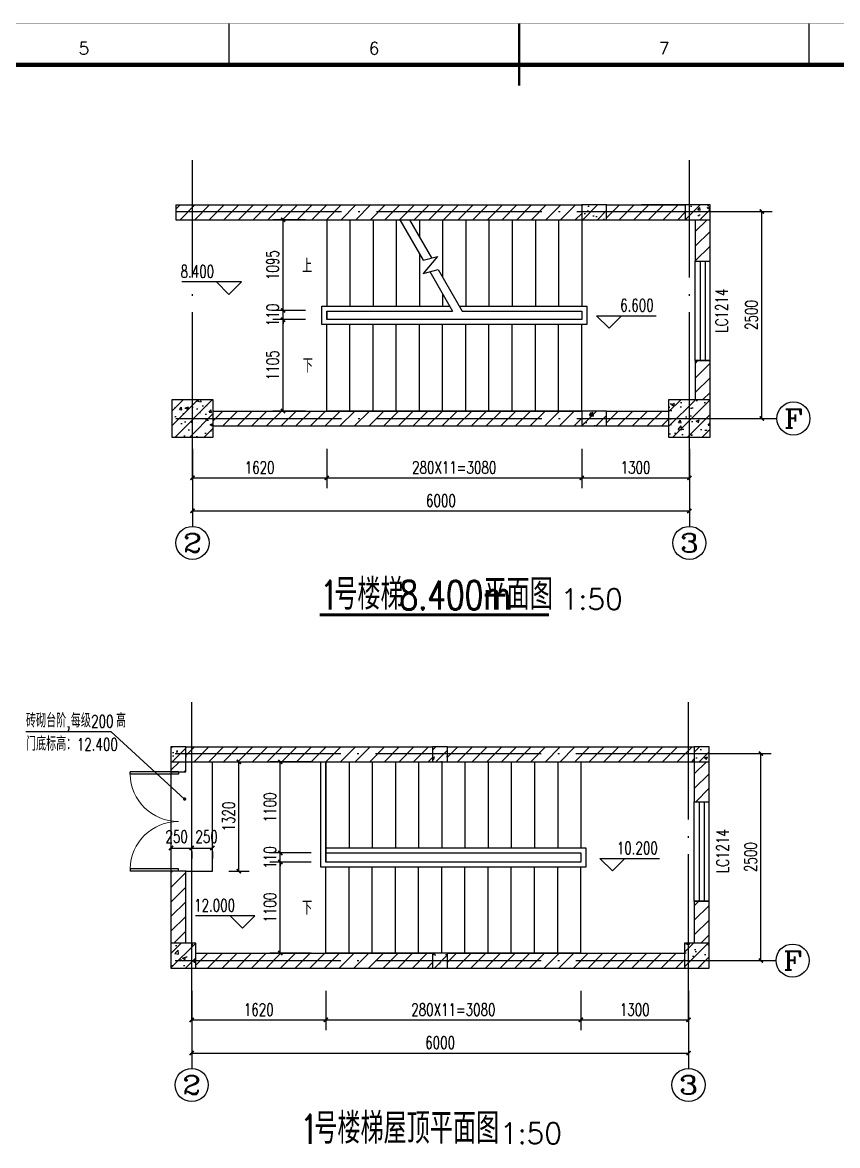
# Model space of a CAD drawing. Header units: millimetres. Extents: x 172649 to 472543, y 238332 to 449264.
# Drawn here: x 221894 to 231737, y 254601 to 268167 of the extents above; entities that cross this region are included whole.
import ezdxf
from ezdxf.enums import TextEntityAlignment as Align

# ---------------------------------------------------------------- set-up
doc = ezdxf.new("R2010")
doc.units = ezdxf.units.MM
doc.header["$LTSCALE"] = 1000
doc.linetypes.add('CENTER', pattern=[2, 1.25, -0.25, 0.25, -0.25])
doc.linetypes.add('DOTE', pattern=[2.42, 2, -0.2, 0.02, -0.2])
for name, color, linetype in [('01', 7, 'Continuous'), ('AXIS', 3, 'Continuous'), ('AXIS_TEXT', 7, 'Continuous'), ('DIM_ELEV', 3, 'Continuous'), ('DIM_SYMB', 3, 'Continuous'), ('DOTE', 1, 'CENTER'), ('PUB_DIM', 3, 'Continuous'), ('PUB_HATCH', 8, 'Continuous'), ('PUB_TEXT', 7, 'Continuous'), ('S_FLOOR', 255, 'Continuous'), ('STAIR', 2, 'Continuous'), ('WALL', 255, 'Continuous'), ('WINDOW', 2, 'Continuous'), ('WINDOW_TEXT', 7, 'Continuous')]:
    doc.layers.add(name, color=color, linetype=linetype)
doc.styles.add('_TCH_AXIS', font='COMPLEX', dxfattribs={"bigfont": 'GBCBIG'})
doc.styles.add('_TCH_DIM', font='SIMPLEX', dxfattribs={"bigfont": 'GBCBIG'})
doc.styles.add('_TCH_DIM_T3', font='SIMPLEX', dxfattribs={"width": 0.705882, "bigfont": 'GBCBIG'})
doc.styles.add('_TCH_WINDOW', font='SIMPLEX', dxfattribs={"height": 3.5, "bigfont": 'GBCBIG'})
doc.styles.add('HZ', font='geditxt.shx', dxfattribs={"width": 0.75, "bigfont": 'hzfs_1.shx'})
doc.styles.get("Standard").update_dxf_attribs({"font": 'txt', "bigfont": 'gbcbig.shx'})
doc.dimstyles.new('_TCH_ARCH&&50', dxfattribs={"dimtxt": 148.75, "dimasz": 50, "dimexe": 125, "dimexo": 150, "dimgap": 50, "dimtad": 1, "dimdec": 0, "dimzin": 0, "dimdsep": 46, "dimtxsty": '_TCH_DIM_T3', "dimblk": 'ARCHTICK', "dimcen": 0.09, "dimclrt": 7, "dimazin": 2, "dimtfac": 1, "dimtdec": 0, "dimtix": 1, "dimtmove": 2, "dimatfit": 3, "dimfxl": 1, "dimtolj": 1, "dimtzin": 0, "dimarcsym": 0})
pattern_1 = [(45, (0, 89.76), (-88.388383, 88.388383), [])]
pattern_2 = [(45, (0, 0), (-88.388348, 88.388348), []), (50, (0, 0), (358.6301, -31.37607), [37.5, -412.5]), (355, (0, 0), (-69.37567, 376.09607), [30, -330]), (100.4514, (29.9, -2.6), (289.2547, 344.71977), [31.8701, -350.57106]), (46.1842, (0, 100), (533.6205, -82.7595), [56.25, -618.75]), (96.6356, (44.47, 93.1), (467.33135, 487.0589), [47.80514, -525.8565]), (351.1842, (0, 100), (467.331, 487.0593), [45, -495]), (21, (50, 75), (298.45353, -201.30945), [37.5, -412.5]), (326, (50, 75), (121.65767, 362.57502), [30, -330]), (71.4514, (74.87, 58.22), (420.1113, 161.26525), [31.8701, -350.57106]), (37.5, (0, 0), (6.07993, 166.446927), [0, -326, 0, -335, 0, -331.25]), (7.5, (0, 0), (131.53477, 197.20586), [0, -191, 0, -318.5, 0, -126.25]), (327.5, (-111.5, 0), (266.91122, -11.277436), [0, -125, 0, -390, 0, -517.5]), (317.5, (-161.5, 0), (291.59308, 50.05249), [0, -162.5, 0, -259, 0, -367.5])]

# ---------------------------------------------------------------- blocks, each defined once
blk = doc.blocks.new('GEDI_WK_A1')
at = {"color": 3}
for p, q in [((350.42, 584), (350.42, 594)), ((420.5, 584), (420.5, 594)), ((490.58, 584), (490.58, 594))]:
    blk.add_line(p, q, dxfattribs=at)
at = {"color": 3, "const_width": 0.5}
blk.add_lwpolyline([(420.5, 579), (420.5, 594)], dxfattribs=at)
at = {"color": 3}
for points, const_width in [([(0, 0), (841, 0), (841, 594), (0, 594)], 0.1), ([(25, 10), (831, 10), (831, 584), (25, 584)], 1)]:
    blk.add_lwpolyline(points, close=True, dxfattribs=dict(at, const_width=const_width))
for s, p in [('5', (315.38, 588)), ('6', (385.46, 588)), ('7', (455.54, 588))]:
    blk.add_text(s, height=3, dxfattribs=at).set_placement(p, align=Align.MIDDLE)
blk = doc.blocks.new('_ArchTick')
at = {"color": 0, "linetype": 'ByBlock', "const_width": 0.4}
blk.add_lwpolyline([(-0.5, -0.5), (0.5, 0.5)], dxfattribs=at)
blk = doc.blocks.new('*D90')
at = {"layer": 'DEFPOINTS', "color": 0}
for p in [(224235, 259235), (224508, 259235), (224235, 257915)]:
    blk.add_point(p, dxfattribs=at)
at = {"layer": 'PUB_DIM', "color": 0, "lineweight": -2}
for p, q in [((224385, 259235), (224633, 259235)), ((224508, 257915), (224508, 259235)), ((224385, 257915), (224633, 257915))]:
    blk.add_line(p, q, dxfattribs=at)
at = {"layer": 'PUB_DIM', "color": 0, "lineweight": -2, "xscale": 50, "yscale": 50, "zscale": 50}
for p, rotation in [((224508, 259235), 90), ((224508, 257915), 270)]:
    blk.add_blockref('_ArchTick', p, dxfattribs=dict(at, rotation=rotation))
at = {"layer": 'PUB_DIM', "color": 7, "insert": (224384, 258575), "char_height": 148.8, "attachment_point": 5, "rotation": 90, "style": '_TCH_DIM_T3'}
blk.add_mtext('\\A1;1320', dxfattribs=at)
blk = doc.blocks.new('*D91')
at = {"layer": 'DEFPOINTS', "color": 0}
for p in [(223688, 258304), (223938, 258304), (223938, 258194)]:
    blk.add_point(p, dxfattribs=at)
at = {"layer": 'PUB_DIM', "color": 0, "lineweight": -2}
for p, q in [((223688, 258194), (223938, 258194)), ((223688, 258154), (223688, 258069)), ((223938, 258154), (223938, 258069))]:
    blk.add_line(p, q, dxfattribs=at)
at = {"layer": 'PUB_DIM', "color": 0, "lineweight": -2, "xscale": 50, "yscale": 50, "zscale": 50, "rotation": 180}
blk.add_blockref('_ArchTick', (223688, 258194), dxfattribs=at)
at = {"layer": 'PUB_DIM', "color": 0, "lineweight": -2, "xscale": 50, "yscale": 50, "zscale": 50}
blk.add_blockref('_ArchTick', (223938, 258194), dxfattribs=at)
at = {"layer": 'PUB_DIM', "color": 7, "insert": (223756, 258332), "char_height": 148.8, "attachment_point": 5, "style": '_TCH_DIM_T3'}
blk.add_mtext('\\A1;250', dxfattribs=at)
blk = doc.blocks.new('*D92')
at = {"layer": 'DEFPOINTS', "color": 0}
for p in [(223938, 258304), (224188, 258304), (224188, 258194)]:
    blk.add_point(p, dxfattribs=at)
at = {"layer": 'PUB_DIM', "color": 0, "lineweight": -2}
for p, q in [((223938, 258194), (224188, 258194)), ((223938, 258154), (223938, 258069)), ((224188, 258154), (224188, 258069))]:
    blk.add_line(p, q, dxfattribs=at)
at = {"layer": 'PUB_DIM', "color": 0, "lineweight": -2, "xscale": 50, "yscale": 50, "zscale": 50, "rotation": 180}
blk.add_blockref('_ArchTick', (223938, 258194), dxfattribs=at)
at = {"layer": 'PUB_DIM', "color": 0, "lineweight": -2, "xscale": 50, "yscale": 50, "zscale": 50}
blk.add_blockref('_ArchTick', (224188, 258194), dxfattribs=at)
at = {"layer": 'PUB_DIM', "color": 7, "insert": (224118, 258331), "char_height": 148.8, "attachment_point": 5, "style": '_TCH_DIM_T3'}
blk.add_mtext('\\A1;250', dxfattribs=at)
blk = doc.blocks.new('*D331')
at = {"layer": 'DEFPOINTS', "color": 0}
for p in [(225008, 258025), (225532, 258025), (225532, 256925)]:
    blk.add_point(p, dxfattribs=at)
at = {"layer": 'PUB_DIM', "color": 0, "lineweight": -2}
for p, q in [((225382, 258025), (224883, 258025)), ((225008, 256925), (225008, 258025)), ((225382, 256925), (224883, 256925))]:
    blk.add_line(p, q, dxfattribs=at)
at = {"layer": 'PUB_DIM', "color": 0, "lineweight": -2, "xscale": 50, "yscale": 50, "zscale": 50}
for p, rotation in [((225008, 258025), 90), ((225008, 256925), 270)]:
    blk.add_blockref('_ArchTick', p, dxfattribs=dict(at, rotation=rotation))
at = {"layer": 'PUB_DIM', "color": 7, "insert": (224883, 257475), "char_height": 148.8, "attachment_point": 5, "rotation": 90, "style": '_TCH_DIM_T3'}
blk.add_mtext('\\A1;1100', dxfattribs=at)
blk = doc.blocks.new('*D332')
at = {"layer": 'DEFPOINTS', "color": 0}
for p in [(225008, 258135), (225532, 258135), (225532, 258025)]:
    blk.add_point(p, dxfattribs=at)
at = {"layer": 'PUB_DIM', "color": 0, "lineweight": -2}
for p, q in [((225008, 258135), (225008, 258185)), ((225382, 258135), (224883, 258135)), ((225008, 258025), (225008, 258135)), ((225382, 258025), (224883, 258025)), ((225008, 258025), (225008, 257975))]:
    blk.add_line(p, q, dxfattribs=at)
at = {"layer": 'PUB_DIM', "color": 0, "lineweight": -2, "xscale": 50, "yscale": 50, "zscale": 50}
for p, rotation in [((225008, 258135), 270), ((225008, 258025), 90)]:
    blk.add_blockref('_ArchTick', p, dxfattribs=dict(at, rotation=rotation))
at = {"layer": 'PUB_DIM', "color": 7, "insert": (224883, 258080), "char_height": 148.8, "attachment_point": 5, "rotation": 90, "style": '_TCH_DIM_T3'}
blk.add_mtext('\\A1;110', dxfattribs=at)
blk = doc.blocks.new('*D333')
at = {"layer": 'DEFPOINTS', "color": 0}
for p in [(225008, 259235), (225532, 259235), (225532, 258135)]:
    blk.add_point(p, dxfattribs=at)
at = {"layer": 'PUB_DIM', "color": 0, "lineweight": -2}
for p, q in [((225382, 259235), (224883, 259235)), ((225008, 258135), (225008, 259235)), ((225382, 258135), (224883, 258135))]:
    blk.add_line(p, q, dxfattribs=at)
at = {"layer": 'PUB_DIM', "color": 0, "lineweight": -2, "xscale": 50, "yscale": 50, "zscale": 50}
for p, rotation in [((225008, 259235), 90), ((225008, 258135), 270)]:
    blk.add_blockref('_ArchTick', p, dxfattribs=dict(at, rotation=rotation))
at = {"layer": 'PUB_DIM', "color": 7, "insert": (224883, 258685), "char_height": 148.8, "attachment_point": 5, "rotation": 90, "style": '_TCH_DIM_T3'}
blk.add_mtext('\\A1;1100', dxfattribs=at)
blk = doc.blocks.new('*D334')
at = {"layer": 'DEFPOINTS', "color": 0}
for p in [(230299, 259335), (230812, 259335), (230299, 256835)]:
    blk.add_point(p, dxfattribs=at)
at = {"layer": 'PUB_DIM', "color": 0, "lineweight": -2}
for p, q in [((230449, 259335), (230937, 259335)), ((230812, 256835), (230812, 259335)), ((230449, 256835), (230937, 256835))]:
    blk.add_line(p, q, dxfattribs=at)
at = {"layer": 'PUB_DIM', "color": 0, "lineweight": -2, "xscale": 50, "yscale": 50, "zscale": 50}
for p, rotation in [((230812, 259335), 90), ((230812, 256835), 270)]:
    blk.add_blockref('_ArchTick', p, dxfattribs=dict(at, rotation=rotation))
at = {"layer": 'PUB_DIM', "color": 7, "insert": (230688, 258085), "char_height": 148.8, "attachment_point": 5, "rotation": 90, "style": '_TCH_DIM_T3'}
blk.add_mtext('\\A1;2500', dxfattribs=at)
blk = doc.blocks.new('*D335')
at = {"layer": 'AXIS', "color": 0, "lineweight": -2}
for p, q in [((223938, 256468), (223938, 255993)), ((225558, 256468), (225558, 255993)), ((223938, 256118), (225558, 256118))]:
    blk.add_line(p, q, dxfattribs=at)
at = {"layer": 'DEFPOINTS', "color": 0}
for p in [(223938, 256618), (225558, 256618), (225558, 256118)]:
    blk.add_point(p, dxfattribs=at)
at = {"layer": 'AXIS', "color": 0, "lineweight": -2, "xscale": 50, "yscale": 50, "zscale": 50, "rotation": 180}
blk.add_blockref('_ArchTick', (223938, 256118), dxfattribs=at)
at = {"layer": 'AXIS', "color": 0, "lineweight": -2, "xscale": 50, "yscale": 50, "zscale": 50}
blk.add_blockref('_ArchTick', (225558, 256118), dxfattribs=at)
at = {"layer": 'AXIS', "color": 7, "insert": (224748, 256243), "char_height": 148.8, "attachment_point": 5, "style": '_TCH_DIM_T3'}
blk.add_mtext('\\A1;1620', dxfattribs=at)
blk = doc.blocks.new('*D336')
at = {"layer": 'AXIS', "color": 0, "lineweight": -2}
for p, q in [((225558, 256468), (225558, 255993)), ((228638, 256468), (228638, 255993)), ((225558, 256118), (228638, 256118))]:
    blk.add_line(p, q, dxfattribs=at)
at = {"layer": 'DEFPOINTS', "color": 0}
for p in [(225558, 256618), (228638, 256618), (228638, 256118)]:
    blk.add_point(p, dxfattribs=at)
at = {"layer": 'AXIS', "color": 0, "lineweight": -2, "xscale": 50, "yscale": 50, "zscale": 50, "rotation": 180}
blk.add_blockref('_ArchTick', (225558, 256118), dxfattribs=at)
at = {"layer": 'AXIS', "color": 0, "lineweight": -2, "xscale": 50, "yscale": 50, "zscale": 50}
blk.add_blockref('_ArchTick', (228638, 256118), dxfattribs=at)
at = {"layer": 'AXIS', "color": 7, "insert": (227098, 256243), "char_height": 148.75, "attachment_point": 5, "style": '_TCH_DIM_T3'}
blk.add_mtext('\\A1;280X11=3080', dxfattribs=at)
blk = doc.blocks.new('*D337')
at = {"layer": 'AXIS', "color": 0, "lineweight": -2}
for p, q in [((228638, 256468), (228638, 255993)), ((229938, 256468), (229938, 255993)), ((228638, 256118), (229938, 256118))]:
    blk.add_line(p, q, dxfattribs=at)
at = {"layer": 'DEFPOINTS', "color": 0}
for p in [(228638, 256618), (229938, 256618), (229938, 256118)]:
    blk.add_point(p, dxfattribs=at)
at = {"layer": 'AXIS', "color": 0, "lineweight": -2, "xscale": 50, "yscale": 50, "zscale": 50, "rotation": 180}
blk.add_blockref('_ArchTick', (228638, 256118), dxfattribs=at)
at = {"layer": 'AXIS', "color": 0, "lineweight": -2, "xscale": 50, "yscale": 50, "zscale": 50}
blk.add_blockref('_ArchTick', (229938, 256118), dxfattribs=at)
at = {"layer": 'AXIS', "color": 7, "insert": (229288, 256243), "char_height": 148.8, "attachment_point": 5, "style": '_TCH_DIM_T3'}
blk.add_mtext('\\A1;1300', dxfattribs=at)
blk = doc.blocks.new('*D338')
at = {"layer": 'AXIS', "color": 0, "lineweight": -2}
for p, q in [((223938, 256068), (223938, 255593)), ((229938, 256068), (229938, 255593)), ((223938, 255718), (229938, 255718))]:
    blk.add_line(p, q, dxfattribs=at)
at = {"layer": 'DEFPOINTS', "color": 0}
for p in [(223938, 256218), (229938, 256218), (229938, 255718)]:
    blk.add_point(p, dxfattribs=at)
at = {"layer": 'AXIS', "color": 0, "lineweight": -2, "xscale": 50, "yscale": 50, "zscale": 50, "rotation": 180}
blk.add_blockref('_ArchTick', (223938, 255718), dxfattribs=at)
at = {"layer": 'AXIS', "color": 0, "lineweight": -2, "xscale": 50, "yscale": 50, "zscale": 50}
blk.add_blockref('_ArchTick', (229938, 255718), dxfattribs=at)
at = {"layer": 'AXIS', "color": 7, "insert": (226938, 255843), "char_height": 148.8, "attachment_point": 5, "style": '_TCH_DIM_T3'}
blk.add_mtext('\\A1;6000', dxfattribs=at)
blk = doc.blocks.new('*D339')
at = {"layer": 'DEFPOINTS', "color": 0}
for p in [(225041, 264578), (225464, 264578), (225464, 263473)]:
    blk.add_point(p, dxfattribs=at)
at = {"layer": 'PUB_DIM', "color": 0, "lineweight": -2}
for p, q in [((225314, 264578), (224916, 264578)), ((225041, 263473), (225041, 264578)), ((225314, 263473), (224916, 263473))]:
    blk.add_line(p, q, dxfattribs=at)
at = {"layer": 'PUB_DIM', "color": 0, "lineweight": -2, "xscale": 50, "yscale": 50, "zscale": 50}
for p, rotation in [((225041, 264578), 90), ((225041, 263473), 270)]:
    blk.add_blockref('_ArchTick', p, dxfattribs=dict(at, rotation=rotation))
at = {"layer": 'PUB_DIM', "color": 7, "insert": (224916, 264026), "char_height": 148.8, "attachment_point": 5, "rotation": 90, "style": '_TCH_DIM_T3'}
blk.add_mtext('\\A1;1105', dxfattribs=at)
blk = doc.blocks.new('*D340')
at = {"layer": 'DEFPOINTS', "color": 0}
for p in [(225041, 264688), (225464, 264688), (225464, 264578)]:
    blk.add_point(p, dxfattribs=at)
at = {"layer": 'PUB_DIM', "color": 0, "lineweight": -2}
for p, q in [((225314, 264688), (224916, 264688)), ((225041, 264688), (225041, 264738)), ((225041, 264578), (225041, 264688)), ((225314, 264578), (224916, 264578)), ((225041, 264578), (225041, 264528))]:
    blk.add_line(p, q, dxfattribs=at)
at = {"layer": 'PUB_DIM', "color": 0, "lineweight": -2, "xscale": 50, "yscale": 50, "zscale": 50}
for p, rotation in [((225041, 264688), 270), ((225041, 264578), 90)]:
    blk.add_blockref('_ArchTick', p, dxfattribs=dict(at, rotation=rotation))
at = {"layer": 'PUB_DIM', "color": 7, "insert": (224916, 264633), "char_height": 148.8, "attachment_point": 5, "rotation": 90, "style": '_TCH_DIM_T3'}
blk.add_mtext('\\A1;110', dxfattribs=at)
blk = doc.blocks.new('*D341')
at = {"layer": 'DEFPOINTS', "color": 0}
for p in [(225041, 265783), (225464, 265783), (225464, 264688)]:
    blk.add_point(p, dxfattribs=at)
at = {"layer": 'PUB_DIM', "color": 0, "lineweight": -2}
for p, q in [((225314, 265783), (224916, 265783)), ((225041, 264688), (225041, 265783)), ((225314, 264688), (224916, 264688))]:
    blk.add_line(p, q, dxfattribs=at)
at = {"layer": 'PUB_DIM', "color": 0, "lineweight": -2, "xscale": 50, "yscale": 50, "zscale": 50}
for p, rotation in [((225041, 265783), 90), ((225041, 264688), 270)]:
    blk.add_blockref('_ArchTick', p, dxfattribs=dict(at, rotation=rotation))
at = {"layer": 'PUB_DIM', "color": 7, "insert": (224916, 265236), "char_height": 148.8, "attachment_point": 5, "rotation": 90, "style": '_TCH_DIM_T3'}
blk.add_mtext('\\A1;1095', dxfattribs=at)
blk = doc.blocks.new('*D375')
at = {"layer": 'DEFPOINTS', "color": 0}
for p in [(230309, 265883), (230822, 265883), (230309, 263383)]:
    blk.add_point(p, dxfattribs=at)
at = {"layer": 'PUB_DIM', "color": 0, "lineweight": -2}
for p, q in [((230459, 265883), (230947, 265883)), ((230822, 263383), (230822, 265883)), ((230459, 263383), (230947, 263383))]:
    blk.add_line(p, q, dxfattribs=at)
at = {"layer": 'PUB_DIM', "color": 0, "lineweight": -2, "xscale": 50, "yscale": 50, "zscale": 50}
for p, rotation in [((230822, 265883), 90), ((230822, 263383), 270)]:
    blk.add_blockref('_ArchTick', p, dxfattribs=dict(at, rotation=rotation))
at = {"layer": 'PUB_DIM', "color": 7, "insert": (230698, 264633), "char_height": 148.8, "attachment_point": 5, "rotation": 90, "style": '_TCH_DIM_T3'}
blk.add_mtext('\\A1;2500', dxfattribs=at)
blk = doc.blocks.new('*D376')
at = {"layer": 'AXIS', "color": 0, "lineweight": -2}
for p, q in [((223948, 263016), (223948, 262541)), ((225568, 263016), (225568, 262541)), ((223948, 262666), (225568, 262666))]:
    blk.add_line(p, q, dxfattribs=at)
at = {"layer": 'DEFPOINTS', "color": 0}
for p in [(223948, 263166), (225568, 263166), (225568, 262666)]:
    blk.add_point(p, dxfattribs=at)
at = {"layer": 'AXIS', "color": 0, "lineweight": -2, "xscale": 50, "yscale": 50, "zscale": 50, "rotation": 180}
blk.add_blockref('_ArchTick', (223948, 262666), dxfattribs=at)
at = {"layer": 'AXIS', "color": 0, "lineweight": -2, "xscale": 50, "yscale": 50, "zscale": 50}
blk.add_blockref('_ArchTick', (225568, 262666), dxfattribs=at)
at = {"layer": 'AXIS', "color": 7, "insert": (224758, 262791), "char_height": 148.8, "attachment_point": 5, "style": '_TCH_DIM_T3'}
blk.add_mtext('\\A1;1620', dxfattribs=at)
blk = doc.blocks.new('*D377')
at = {"layer": 'AXIS', "color": 0, "lineweight": -2}
for p, q in [((225568, 263016), (225568, 262541)), ((228648, 263016), (228648, 262541)), ((225568, 262666), (228648, 262666))]:
    blk.add_line(p, q, dxfattribs=at)
at = {"layer": 'DEFPOINTS', "color": 0}
for p in [(225568, 263166), (228648, 263166), (228648, 262666)]:
    blk.add_point(p, dxfattribs=at)
at = {"layer": 'AXIS', "color": 0, "lineweight": -2, "xscale": 50, "yscale": 50, "zscale": 50, "rotation": 180}
blk.add_blockref('_ArchTick', (225568, 262666), dxfattribs=at)
at = {"layer": 'AXIS', "color": 0, "lineweight": -2, "xscale": 50, "yscale": 50, "zscale": 50}
blk.add_blockref('_ArchTick', (228648, 262666), dxfattribs=at)
at = {"layer": 'AXIS', "color": 7, "insert": (227108, 262791), "char_height": 148.75, "attachment_point": 5, "style": '_TCH_DIM_T3'}
blk.add_mtext('\\A1;280X11=3080', dxfattribs=at)
blk = doc.blocks.new('*D378')
at = {"layer": 'AXIS', "color": 0, "lineweight": -2}
for p, q in [((228648, 263016), (228648, 262541)), ((229948, 263016), (229948, 262541)), ((228648, 262666), (229948, 262666))]:
    blk.add_line(p, q, dxfattribs=at)
at = {"layer": 'DEFPOINTS', "color": 0}
for p in [(228648, 263166), (229948, 263166), (229948, 262666)]:
    blk.add_point(p, dxfattribs=at)
at = {"layer": 'AXIS', "color": 0, "lineweight": -2, "xscale": 50, "yscale": 50, "zscale": 50, "rotation": 180}
blk.add_blockref('_ArchTick', (228648, 262666), dxfattribs=at)
at = {"layer": 'AXIS', "color": 0, "lineweight": -2, "xscale": 50, "yscale": 50, "zscale": 50}
blk.add_blockref('_ArchTick', (229948, 262666), dxfattribs=at)
at = {"layer": 'AXIS', "color": 7, "insert": (229298, 262791), "char_height": 148.8, "attachment_point": 5, "style": '_TCH_DIM_T3'}
blk.add_mtext('\\A1;1300', dxfattribs=at)
blk = doc.blocks.new('*D379')
at = {"layer": 'AXIS', "color": 0, "lineweight": -2}
for p, q in [((223948, 262616), (223948, 262141)), ((229948, 262616), (229948, 262141)), ((223948, 262266), (229948, 262266))]:
    blk.add_line(p, q, dxfattribs=at)
at = {"layer": 'DEFPOINTS', "color": 0}
for p in [(223948, 262766), (229948, 262766), (229948, 262266)]:
    blk.add_point(p, dxfattribs=at)
at = {"layer": 'AXIS', "color": 0, "lineweight": -2, "xscale": 50, "yscale": 50, "zscale": 50, "rotation": 180}
blk.add_blockref('_ArchTick', (223948, 262266), dxfattribs=at)
at = {"layer": 'AXIS', "color": 0, "lineweight": -2, "xscale": 50, "yscale": 50, "zscale": 50}
blk.add_blockref('_ArchTick', (229948, 262266), dxfattribs=at)
at = {"layer": 'AXIS', "color": 7, "insert": (226948, 262391), "char_height": 148.8, "attachment_point": 5, "style": '_TCH_DIM_T3'}
blk.add_mtext('\\A1;6000', dxfattribs=at)
blk = doc.blocks.new('$TCHSYS$WIN2D')
for p, q in [((-0.5, 0.5), (0.5, 0.5)), ((-0.5, 0.5), (-0.5, -0.5)), ((0.5, 0.5), (0.5, -0.5)), ((0.5, 0.167), (-0.5, 0.167)), ((0.5, -0.167), (-0.5, -0.167)), ((-0.5, -0.5), (0.5, -0.5))]:
    blk.add_line(p, q)
blk = doc.blocks.new('$DorLib2D$00000002')
for p, q in [((-0.5, 0), (-0.5, 0.4875)), ((-0.475, 0.4875), (-0.5, 0.4875)), ((-0.475, 0), (-0.475, 0.4875)), ((0.475, 0), (0.475, 0.4875)), ((0.475, 0.4875), (0.5, 0.4875)), ((0.5, 0), (0.5, 0.4875)), ((-0.5, 0), (-0.475, 0)), ((0.5, 0), (0.475, 0))]:
    blk.add_line(p, q)
at = {"lineweight": 13}
for centre, start, end in [((-0.4875, 0), 0, 88.53072), ((0.4875, 0), 91.46928, 180)]:
    blk.add_arc(centre, 0.4875, start, end, dxfattribs=at)

msp = doc.modelspace()

# ---------------------------------------------------------------- hatches: boundary and pattern name
at = {"layer": 'PUB_HATCH'}
h = msp.add_hatch(dxfattribs=at)
h.set_pattern_fill('普通砖', color=256, scale=50, style=0)
h.set_pattern_definition(pattern_1)
h.paths.add_polyline_path([(228648, 265783.1), (228648, 265963.1), (223748, 265963.1), (223748, 265783.1)])
h = msp.add_hatch(dxfattribs=at)
h.set_pattern_fill('钢筋混凝土', color=256, scale=50, style=0)
h.set_pattern_definition(pattern_2)
h.paths.add_polyline_path([(228648, 265783.1), (228948, 265783.1), (228948, 265963.1), (228648, 265963.1)])
h = msp.add_hatch(dxfattribs=at)
h.set_pattern_fill('普通砖', color=256, scale=50, style=0)
h.set_pattern_definition(pattern_1)
h.paths.add_polyline_path([(229898, 265783.1), (229898, 265963.1), (228948, 265963.1), (228948, 265783.1)])
h = msp.add_hatch(dxfattribs=at)
h.set_pattern_fill('钢筋混凝土', color=256, scale=50, style=0)
h.set_pattern_definition(pattern_2)
h.paths.add_polyline_path([(229898, 265783.1), (230198, 265783.1), (230198, 265963.1), (229898, 265963.1)])
h = msp.add_hatch(dxfattribs=at)
h.set_pattern_fill('普通砖', color=256, scale=50, style=0)
h.set_pattern_definition(pattern_1)
h.paths.add_polyline_path([(230198, 265783.1), (230018, 265783.1), (230018, 265283.1), (230198, 265283.1)])
h = msp.add_hatch(dxfattribs=at)
h.set_pattern_fill('普通砖', color=256, scale=50, style=0)
h.set_pattern_definition(pattern_1)
h.paths.add_polyline_path([(230018, 263608.1), (230198, 263608.1), (230198, 264083.1), (230018, 264083.1)])
h = msp.add_hatch(dxfattribs=at)
h.set_pattern_fill('钢筋混凝土', color=256, scale=50, style=0)
h.set_pattern_definition(pattern_2)
h.paths.add_polyline_path([(223698, 263608.1), (223698, 263158.1), (224198, 263158.1), (224198, 263608.1)])
h = msp.add_hatch(dxfattribs=at)
h.set_pattern_fill('钢筋混凝土', color=256, scale=50, style=0)
h.set_pattern_definition(pattern_2)
h.paths.add_polyline_path([(229698, 263608.1), (229698, 263158.1), (230198, 263158.1), (230198, 263608.1)])
h = msp.add_hatch(dxfattribs=at)
h.set_pattern_fill('普通砖', color=256, scale=50, style=0)
h.set_pattern_definition(pattern_1)
h.paths.add_polyline_path([(228648, 263293.1), (228648, 263473.1), (224198, 263473.1), (224198, 263293.1)])
h = msp.add_hatch(dxfattribs=at)
h.set_pattern_fill('钢筋混凝土', color=256, scale=50, style=0)
h.set_pattern_definition(pattern_2)
h.paths.add_polyline_path([(228648, 263293.1), (228948, 263293.1), (228948, 263473.1), (228648, 263473.1)])
h = msp.add_hatch(dxfattribs=at)
h.set_pattern_fill('普通砖', color=256, scale=50, style=0)
h.set_pattern_definition(pattern_1)
h.paths.add_polyline_path([(229698, 263293.1), (229698, 263473.1), (228948, 263473.1), (228948, 263293.1)])
h = msp.add_hatch(dxfattribs=at)
h.set_pattern_fill('钢筋混凝土', color=256, scale=50, style=0)
h.set_pattern_definition(pattern_2)
h.paths.add_polyline_path([(223688, 259415.1), (223688, 259235.1), (223868, 259235.1), (223868, 259415.1)])
h = msp.add_hatch(dxfattribs=at)
h.set_pattern_fill('普通砖', color=256, scale=50, style=0)
h.set_pattern_definition(pattern_1)
h.paths.add_polyline_path([(226848, 259235.1), (226848, 259415.1), (223868, 259415.1), (223868, 259235.1)])
h = msp.add_hatch(dxfattribs=at)
h.set_pattern_fill('钢筋混凝土', color=256, scale=50, style=0)
h.set_pattern_definition(pattern_2)
h.paths.add_polyline_path([(226848, 259415.1), (226848, 259235.1), (227028, 259235.1), (227028, 259415.1)])
h = msp.add_hatch(dxfattribs=at)
h.set_pattern_fill('普通砖', color=256, scale=50, style=0)
h.set_pattern_definition(pattern_1)
h.paths.add_polyline_path([(230008, 259235.1), (230008, 259415.1), (227028, 259415.1), (227028, 259235.1)])
h = msp.add_hatch(dxfattribs=at)
h.set_pattern_fill('钢筋混凝土', color=256, scale=50, style=0)
h.set_pattern_definition(pattern_2)
h.paths.add_polyline_path([(230008, 259415.1), (230008, 259235.1), (230188, 259235.1), (230188, 259415.1)])
h = msp.add_hatch(dxfattribs=at)
h.set_pattern_fill('普通砖', color=256, scale=50, style=0)
h.set_pattern_definition(pattern_1)
h.paths.add_polyline_path([(223868, 259235.1), (223688, 259235.1), (223688, 259114.7), (223868, 259114.7)])
h = msp.add_hatch(dxfattribs=at)
h.set_pattern_fill('普通砖', color=256, scale=50, style=0)
h.set_pattern_definition(pattern_1)
h.paths.add_polyline_path([(230188, 259235.1), (230008, 259235.1), (230008, 258753.7), (230188, 258753.7)])
h = msp.add_hatch(dxfattribs=at)
h.set_pattern_fill('普通砖', color=256, scale=50, style=0)
h.set_pattern_definition(pattern_1)
h.paths.add_polyline_path([(223688, 257045.1), (223868, 257045.1), (223868, 257914.7), (223688, 257914.7)])
h = msp.add_hatch(dxfattribs=at)
h.set_pattern_fill('普通砖', color=256, scale=50, style=0)
h.set_pattern_definition(pattern_1)
h.paths.add_polyline_path([(230008, 257045.1), (230188, 257045.1), (230188, 257553.7), (230008, 257553.7)])
h = msp.add_hatch(dxfattribs=at)
h.set_pattern_fill('钢筋混凝土', color=256, scale=50, style=0)
h.set_pattern_definition(pattern_2)
h.paths.add_polyline_path([(223688, 257045.1), (223688, 256745.1), (223988, 256745.1), (223988, 257045.1)])
h = msp.add_hatch(dxfattribs=at)
h.set_pattern_fill('钢筋混凝土', color=256, scale=50, style=0)
h.set_pattern_definition(pattern_2)
h.paths.add_polyline_path([(229888, 257045.1), (229888, 256745.1), (230188, 256745.1), (230188, 257045.1)])
h = msp.add_hatch(dxfattribs=at)
h.set_pattern_fill('普通砖', color=256, scale=50, style=0)
h.set_pattern_definition(pattern_1)
h.paths.add_polyline_path([(226848, 256745.1), (226848, 256925.1), (223988, 256925.1), (223988, 256745.1)])
h = msp.add_hatch(dxfattribs=at)
h.set_pattern_fill('钢筋混凝土', color=256, scale=50, style=0)
h.set_pattern_definition(pattern_2)
h.paths.add_polyline_path([(226848, 256925.1), (226848, 256745.1), (227028, 256745.1), (227028, 256925.1)])
h = msp.add_hatch(dxfattribs=at)
h.set_pattern_fill('普通砖', color=256, scale=50, style=0)
h.set_pattern_definition(pattern_1)
h.paths.add_polyline_path([(227028, 256925.1), (227028, 256745.1), (229888, 256745.1), (229888, 256925.1)])

# ---------------------------------------------------------------- linework, layer by layer
at = {"layer": '01'}
msp.add_line((229968, 265963.1), (229368, 265963.1), dxfattribs=at)
at = {"layer": 'AXIS'}
for p, q in [((230410.2, 263383.1), (231004.8, 263383.1)), ((223948, 262766.3), (223948, 262080.2)), ((229948, 262766.3), (229948, 262080.2)), ((230400.2, 256835.1), (230994.8, 256835.1)), ((223938, 256218.4), (223938, 255532.3)), ((229938, 256218.4), (229938, 255532.3))]:
    msp.add_line(p, q, dxfattribs=at)
for centre in [(231204.8, 263383.1), (223948, 261880.2), (229948, 261880.2), (231194.8, 256835.1), (223938, 255332.3), (229938, 255332.3)]:
    msp.add_circle(centre, 200, dxfattribs=at)
at = {"layer": 'DIM_ELEV'}
for p, q in [((224538.2, 265032.6), (223819, 265032.6)), ((224388.2, 264882.6), (224238.2, 265032.6)), ((224388.2, 264882.6), (224538.2, 265032.6)), ((228977.8, 264474.9), (228827.8, 264624.9)), ((228827.8, 264624.9), (229547.1, 264624.9)), ((228977.8, 264474.9), (229127.8, 264624.9)), ((229017.8, 257917), (228867.8, 258067)), ((228867.8, 258067), (229587.1, 258067)), ((229017.8, 257917), (229167.8, 258067))]:
    msp.add_line(p, q, dxfattribs=at)
at = {"layer": 'DIM_SYMB'}
for points in [[(225428, 265230.6, 0, 0, 0), (226538, 265230.6, 40, 0, 0), (226688, 265230.6, 0, 0, 0)], [(225428, 264025.6, 0, 0, 0), (229248, 264025.6, 0, 0, 0), (229248, 265230.6, 0, 0, 0), (227118, 265230.6, 40, 0, 0), (226968, 265230.6, 0, 0, 0)], [(225418, 257475.1, 0, 0, 0), (229238, 257475.1, 0, 0, 0), (229238, 258685.1, 0, 0, 0), (225848, 258685.1, 40, 0, 0), (225698, 258685.1, 0, 0, 0)]]:
    msp.add_lwpolyline(points, format="xyseb", dxfattribs=at)
at = {"layer": 'DIM_SYMB', "const_width": 35}
msp.add_lwpolyline([(225485, 261012.3), (228253.9, 261012.3)], dxfattribs=at)
at = {"layer": 'DOTE', "linetype": 'DOTE'}
for p, q in [((223948, 262666.2), (223948, 266504.3)), ((229948, 262666.2), (229948, 266504.3)), ((223748, 265883.1), (230687.4, 265883.1)), ((223748, 263383.1), (230687.4, 263383.1)), ((223938, 256118.3), (223938, 259956.4)), ((229938, 256118.3), (229938, 259956.4)), ((223738, 259335.1), (230677.4, 259335.1)), ((223738, 256835.1), (230677.4, 256835.1))]:
    msp.add_line(p, q, dxfattribs=at)
at = {"layer": 'PUB_DIM'}
for p, q in [((222966.1, 259598.3), (221936.7, 259598.3)), ((223852.9, 258786.2), (222966.1, 259598.3)), ((223852.9, 258786.2), (222966.1, 259598.3)), ((224701.6, 257375.7), (223982.3, 257375.7)), ((224551.6, 257225.7), (224401.6, 257375.7)), ((224551.6, 257225.7), (224701.6, 257375.7))]:
    msp.add_line(p, q, dxfattribs=at)
at = {"layer": 'PUB_DIM', "const_width": 20}
msp.add_lwpolyline([(223860.3, 258779.5, 1), (223845.6, 258793, 1)], format="xyb", close=True, dxfattribs=at)
msp.add_lwpolyline([(223860.3, 258779.5, 1), (223845.6, 258793, 1)], format="xyb", close=True, dxfattribs=at)
at = {"layer": 'S_FLOOR'}
for p, q in [((223938, 257914.7), (223938, 259235.1)), ((224188, 257914.7), (224188, 259235.1)), ((223688, 257914.7), (223688, 257534.7)), ((223868, 257914.7), (224188, 257914.7))]:
    msp.add_line(p, q, dxfattribs=at)
at = {"layer": 'STAIR'}
for p, q in [((225568, 265783.1), (226451.3, 265783.1)), ((225568, 265783.1), (225568, 264738.1)), ((225848, 265783.1), (225848, 264738.1)), ((226128, 265783.1), (226128, 264738.1)), ((226408, 265783.1), (226408, 264738.1)), ((226451.3, 265783.1), (226733.1, 265295)), ((226566.8, 265783.1), (228648, 265783.1)), ((226566.8, 265783.1), (226833.1, 265321.8)), ((226688, 265783.1), (226688, 265573.1)), ((226968, 265783.1), (226968, 265088.1)), ((227248, 265783.1), (227248, 264738.1)), ((227528, 265783.1), (227528, 264738.1)), ((227808, 265783.1), (227808, 264738.1)), ((228088, 265783.1), (228088, 264738.1)), ((228368, 265783.1), (228368, 264738.1)), ((228648, 265783.1), (228648, 264738.1)), ((226688, 265373.1), (226688, 264738.1)), ((226905.5, 265341.2), (226732.6, 265135.1)), ((226733.1, 265295), (226905.5, 265341.2)), ((226732.6, 265135.1), (226913, 265183.5)), ((226813, 265156.7), (227089.3, 264678.1)), ((226913, 265183.5), (227204.8, 264678.1)), ((226968, 264888.1), (226968, 264738.1)), ((225508, 264518.1), (225508, 264738.1)), ((225508, 264738.1), (227054.6, 264738.1)), ((227170.1, 264738.1), (228708, 264738.1)), ((228708, 264738.1), (228708, 264518.1)), ((225568, 264678.1), (227089.3, 264678.1)), ((225568, 264578.1), (225568, 264678.1)), ((225568, 264678.1), (227089.3, 264678.1)), ((225568, 264678.1), (225568, 264578.1)), ((228648, 264578.1), (225568, 264578.1)), ((228648, 264578.1), (225568, 264578.1)), ((227204.8, 264678.1), (228648, 264678.1)), ((227204.8, 264678.1), (228648, 264678.1)), ((228648, 264678.1), (228648, 264578.1)), ((228708, 264518.1), (225508, 264518.1)), ((225568, 263473.1), (225568, 264518.1)), ((225848, 263473.1), (225848, 264518.1)), ((226128, 263473.1), (226128, 264518.1)), ((226408, 263473.1), (226408, 264518.1)), ((226688, 263473.1), (226688, 264518.1)), ((226968, 263473.1), (226968, 264518.1)), ((227248, 263473.1), (227248, 264518.1)), ((227528, 263473.1), (227528, 264518.1)), ((227808, 263473.1), (227808, 264518.1)), ((228088, 263473.1), (228088, 264518.1)), ((228368, 263473.1), (228368, 264518.1)), ((228648, 263473.1), (228648, 264518.1)), ((228648, 263473.1), (225568, 263473.1)), ((225498, 257965.1), (225498, 259235.1)), ((225498, 259235.1), (225558, 259235.1)), ((225558, 259235.1), (228638, 259235.1)), ((225558, 259235.1), (225558, 258195.1)), ((225558, 258025.1), (225558, 259235.1)), ((225838, 259235.1), (225838, 258195.1)), ((226118, 259235.1), (226118, 258195.1)), ((226398, 259235.1), (226398, 258195.1)), ((226678, 259235.1), (226678, 258195.1)), ((226958, 259235.1), (226958, 258195.1)), ((227238, 259235.1), (227238, 258195.1)), ((227518, 259235.1), (227518, 258195.1)), ((227798, 259235.1), (227798, 258195.1)), ((228078, 259235.1), (228078, 258195.1)), ((228358, 259235.1), (228358, 258195.1)), ((228638, 259235.1), (228638, 258195.1)), ((223688, 259114.7), (223688, 257914.7)), ((225558, 258195.1), (225558, 258135.1)), ((225558, 258195.1), (228698, 258195.1)), ((225558, 258195.1), (225558, 258135.1)), ((228698, 258195.1), (228698, 257965.1)), ((225558, 258135.1), (228638, 258135.1)), ((225558, 258135.1), (228638, 258135.1)), ((225558, 258135.1), (225558, 258025.1)), ((228638, 258135.1), (228638, 258025.1)), ((228698, 257965.1), (225498, 257965.1)), ((228638, 258025.1), (225558, 258025.1)), ((228638, 258025.1), (225558, 258025.1)), ((225558, 256925.1), (225558, 257965.1)), ((225838, 256925.1), (225838, 257965.1)), ((226118, 256925.1), (226118, 257965.1)), ((226398, 256925.1), (226398, 257965.1)), ((226678, 256925.1), (226678, 257965.1)), ((226958, 256925.1), (226958, 257965.1)), ((227238, 256925.1), (227238, 257965.1)), ((227518, 256925.1), (227518, 257965.1)), ((227798, 256925.1), (227798, 257965.1)), ((228078, 256925.1), (228078, 257965.1)), ((228358, 256925.1), (228358, 257965.1)), ((228638, 256925.1), (228638, 257965.1)), ((226848, 256925.1), (225558, 256925.1)), ((228638, 256925.1), (227028, 256925.1))]:
    msp.add_line(p, q, dxfattribs=at)
at = {"layer": 'WALL'}
for p, q in [((223748, 265963.1), (228648, 265963.1)), ((223748, 265963.1), (223748, 265783.1)), ((228948, 265963.1), (228648, 265963.1)), ((228648, 265963.1), (228648, 265783.1)), ((228948, 265783.1), (228948, 265963.1)), ((228948, 265963.1), (229898, 265963.1)), ((230198, 265963.1), (229898, 265963.1)), ((229898, 265963.1), (229898, 265783.1)), ((230198, 265783.1), (230198, 265963.1)), ((223748, 265783.1), (228648, 265783.1)), ((228648, 265783.1), (228948, 265783.1)), ((228948, 265783.1), (229898, 265783.1)), ((229898, 265783.1), (230198, 265783.1)), ((230018, 265783.1), (230018, 265283.1)), ((230198, 265283.1), (230198, 265783.1)), ((230018, 265283.1), (230198, 265283.1)), ((230198, 264083.1), (230018, 264083.1)), ((230018, 264083.1), (230018, 263608.1)), ((230198, 263608.1), (230198, 264083.1)), ((223698, 263608.1), (223698, 263158.1)), ((224198, 263608.1), (223698, 263608.1)), ((224198, 263158.1), (224198, 263608.1)), ((229698, 263608.1), (229698, 263158.1)), ((230198, 263608.1), (229698, 263608.1)), ((230198, 263158.1), (230198, 263608.1)), ((224198, 263473.1), (228648, 263473.1)), ((228948, 263473.1), (228648, 263473.1)), ((228648, 263473.1), (228648, 263293.1)), ((228948, 263293.1), (228948, 263473.1)), ((228948, 263473.1), (229698, 263473.1)), ((224198, 263293.1), (228648, 263293.1)), ((228648, 263293.1), (228948, 263293.1)), ((228948, 263293.1), (229698, 263293.1)), ((223698, 263158.1), (224198, 263158.1)), ((229698, 263158.1), (230198, 263158.1)), ((223688, 259415.1), (223688, 259235.1)), ((223868, 259415.1), (223688, 259415.1)), ((223868, 259415.1), (226848, 259415.1)), ((223868, 259235.1), (223868, 259415.1)), ((226848, 259415.1), (226848, 259235.1)), ((227028, 259415.1), (226848, 259415.1)), ((227028, 259235.1), (227028, 259415.1)), ((227028, 259415.1), (230008, 259415.1)), ((230008, 259415.1), (230008, 259235.1)), ((230188, 259415.1), (230008, 259415.1)), ((230188, 259235.1), (230188, 259415.1)), ((223688, 259235.1), (223688, 259114.7)), ((223688, 259235.1), (223868, 259235.1)), ((223868, 259235.1), (226848, 259235.1)), ((223868, 259114.7), (223868, 259235.1)), ((226848, 259235.1), (227028, 259235.1)), ((227028, 259235.1), (230008, 259235.1)), ((230008, 259235.1), (230008, 258753.7)), ((230008, 259235.1), (230188, 259235.1)), ((230188, 258753.7), (230188, 259235.1)), ((223688, 259114.7), (223868, 259114.7)), ((230008, 258753.7), (230188, 258753.7)), ((223868, 257914.7), (223688, 257914.7)), ((223688, 257914.7), (223688, 257045.1)), ((223868, 257045.1), (223868, 257914.7)), ((230188, 257553.7), (230008, 257553.7)), ((230008, 257553.7), (230008, 257045.1)), ((230188, 257045.1), (230188, 257553.7)), ((223688, 257045.1), (223688, 256745.1)), ((223988, 257045.1), (223688, 257045.1)), ((223988, 256745.1), (223988, 257045.1)), ((229888, 257045.1), (229888, 256745.1)), ((230188, 257045.1), (229888, 257045.1)), ((230188, 256745.1), (230188, 257045.1)), ((223988, 256925.1), (226848, 256925.1)), ((226848, 256925.1), (226848, 256745.1)), ((227028, 256925.1), (226848, 256925.1)), ((227028, 256745.1), (227028, 256925.1)), ((227028, 256925.1), (229888, 256925.1)), ((223688, 256745.1), (223988, 256745.1)), ((223988, 256745.1), (226848, 256745.1)), ((226848, 256745.1), (227028, 256745.1)), ((227028, 256745.1), (229888, 256745.1)), ((229888, 256745.1), (230188, 256745.1))]:
    msp.add_line(p, q, dxfattribs=at)

# ---------------------------------------------------------------- block references
at = {"xscale": 50, "yscale": 50, "zscale": 50}
msp.add_blockref('GEDI_WK_A1', (206867.7, 238454.4), dxfattribs=at)
at = {"layer": 'STAIR', "xscale": -1200, "yscale": -1200, "zscale": 180, "rotation": 270}
msp.add_blockref('$DorLib2D$00000002', (223778, 258514.7), dxfattribs=at)
at = {"layer": 'WINDOW'}
ref = msp.add_blockref('$TCHSYS$WIN2D', (230108, 264683.1), dxfattribs=dict(at, xscale=-1200, yscale=-180, zscale=-1200, rotation=270))
ref.add_attrib('A', 'LC1214', (230412.4, 264420.6), dxfattribs={"layer": 'WINDOW_TEXT', "height": 148.75, "rotation": 90, "style": '_TCH_WINDOW', "width": 0.705882})
ref = msp.add_blockref('$TCHSYS$WIN2D', (230098, 258153.7), dxfattribs=dict(at, xscale=-1200, yscale=-180, zscale=-1200, rotation=270))
ref.add_attrib('A', 'LC1214', (230424.3, 257891.2), dxfattribs={"layer": 'WINDOW_TEXT', "height": 148.75, "rotation": 90, "style": '_TCH_WINDOW', "width": 0.705882})

# ---------------------------------------------------------------- texts
at = {"layer": 'AXIS_TEXT', "style": '_TCH_AXIS'}
for s, width, p, p2 in [('F', 1.3125, (231091.6, 263270), (231317.9, 263270)), ('2', 1.5, (223834.9, 261767.1), (224061.2, 261767.1)), ('3', 1.5, (229834.9, 261767.1), (230061.2, 261767.1)), ('F', 1.3125, (231081.6, 256722), (231307.9, 256722)), ('2', 1.5, (223824.9, 255219.2), (224051.2, 255219.2)), ('3', 1.5, (229824.9, 255219.2), (230051.2, 255219.2))]:
    msp.add_text(s, height=226.3, dxfattribs=dict(at, width=width)).set_placement(p, p2, align=Align.FIT)
at = {"layer": 'PUB_TEXT'}
for s, height, style, width, p in [('8.400', 148.75, '_TCH_DIM', 0.705882, (223804, 265085.1)), ('6.600', 148.75, '_TCH_DIM', 0.705882, (229112.1, 264677.4)), ('1', 350, 'HZ', 0.75, (225485, 261074)), ('号楼梯', 372.05, 'HZ', 0.75, (225660, 261074)), ('8.400m', 350, 'HZ', 0.75, (226447.5, 261074)), ('平面图', 372.05, 'HZ', 0.75, (227462.5, 261074)), ('200', 148.75, '_TCH_DIM', 0.705882, (222723.9, 259650.8)), (',', 148.8, '_TCH_DIM', 0.705882, (222428.1, 259650.8)), ('12.400', 148.75, '_TCH_DIM', 0.705882, (222551, 259370.8)), ('10.200', 148.75, '_TCH_DIM', 0.705882, (229072.1, 258119.5)), ('12.000', 148.75, '_TCH_DIM', 0.705882, (223967.3, 257428.2)), ('1', 350, 'HZ', 0.75, (225243.4, 254623.2)), ('号楼梯屋顶平面图', 372.05, 'HZ', 0.75, (225418.4, 254623.2))]:
    msp.add_text(s, height=height, dxfattribs=dict(at, style=style, width=width)).set_placement(p)
at = {"layer": 'PUB_TEXT', "style": '_TCH_DIM'}
for s, height, p in [('上', 168.8, (225271.3, 265143.1)), ('下', 168.8, (225280.6, 263938.1)), ('砖砌台阶', 168.79, (221936.7, 259650.8)), ('每级', 168.79, (222478.1, 259650.8)), ('高', 168.8, (223023.9, 259650.8)), ('门底标高：', 168.79, (221936.7, 259370.8)), ('下', 168.8, (225270.6, 257387.6))]:
    msp.add_text(s, height=height, dxfattribs=at).set_placement(p)
at = {"layer": 'PUB_TEXT'}
for p in [(228393.9, 261074), (227660.2, 254623.2)]:
    msp.add_text('1:50', height=250, dxfattribs=at).set_placement(p)

# ---------------------------------------------------------------- dimensions: what is measured, and where the dimension line sits
at = {"layer": 'AXIS'}
for p1, p2, text, picture, middle in [((223948, 263166.3), (225568, 263166.3), '1620', '*D376', (224758, 262790.6)), ((225568, 263166.3), (228648, 263166.3), '280X11=3080', '*D377', (227108, 262790.6)), ((228648, 263166.3), (229948, 263166.3), '1300', '*D378', (229298, 262790.6)), ((223948, 262766.3), (229948, 262766.3), '6000', '*D379', (226948, 262390.6)), ((223938, 256618.4), (225558, 256618.4), '1620', '*D335', (224748, 256242.7)), ((225558, 256618.4), (228638, 256618.4), '280X11=3080', '*D336', (227098, 256242.7)), ((228638, 256618.4), (229938, 256618.4), '1300', '*D337', (229288, 256242.7)), ((223938, 256218.4), (229938, 256218.4), '6000', '*D338', (226938, 255842.7))]:
    dim = msp.add_aligned_dim(p1=p1, p2=p2, distance=-500.1, text=text, dimstyle='_TCH_ARCH&&50', dxfattribs=at)
    dim.commit()
    dim.dimension.update_dxf_attribs({"geometry": picture, "text_midpoint": middle})
at = {"layer": 'PUB_DIM'}
for p1, p2, distance, text, picture, middle in [((230308.7, 263383.1), (230308.7, 265883.1), -513.4, '2500', '*D375', (230697.7, 264633.1)), ((225464.5, 264688.1), (225464.5, 265783.1), 423.7, '1095', '*D341', (224916.3, 265235.6)), ((225464.5, 264578.1), (225464.5, 264688.1), 423.7, '110', '*D340', (224916.3, 264633.1)), ((225464.5, 263473.1), (225464.5, 264578.1), 423.7, '1105', '*D339', (224916.3, 264025.6)), ((224234.9, 257914.7), (224234.9, 259235.1), -273.2, '1320', '*D90', (224383.7, 258574.9)), ((225531.5, 258135.1), (225531.5, 259235.1), 523.7, '1100', '*D333', (224883.4, 258685.1)), ((230298.7, 256835.1), (230298.7, 259335.1), -513.4, '2500', '*D334', (230687.7, 258085.1)), ((225531.5, 258025.1), (225531.5, 258135.1), 523.7, '110', '*D332', (224883.4, 258080.1)), ((225531.5, 256925.1), (225531.5, 258025.1), 523.7, '1100', '*D331', (224883.4, 257475.1))]:
    dim = msp.add_aligned_dim(p1=p1, p2=p2, distance=distance, text=text, dimstyle='_TCH_ARCH&&50', dxfattribs=at)
    dim.commit()
    dim.dimension.update_dxf_attribs({"geometry": picture, "text_midpoint": middle})
for base, p1, p2, picture, middle in [((223938, 258194.1), (223688, 258303.9), (223938, 258303.9), '*D91', (223756, 258331.9)), ((224188, 258194.1), (223938, 258303.9), (224188, 258303.9), '*D92', (224118, 258331))]:
    dim = msp.add_linear_dim(base=base, p1=p1, p2=p2, angle=0, text='250', dimstyle='_TCH_ARCH&&50', dxfattribs=at)
    dim.commit()
    dim.dimension.update_dxf_attribs({"geometry": picture, "text_midpoint": middle, "dimtype": 129})

doc.saveas('drawing.dxf')
